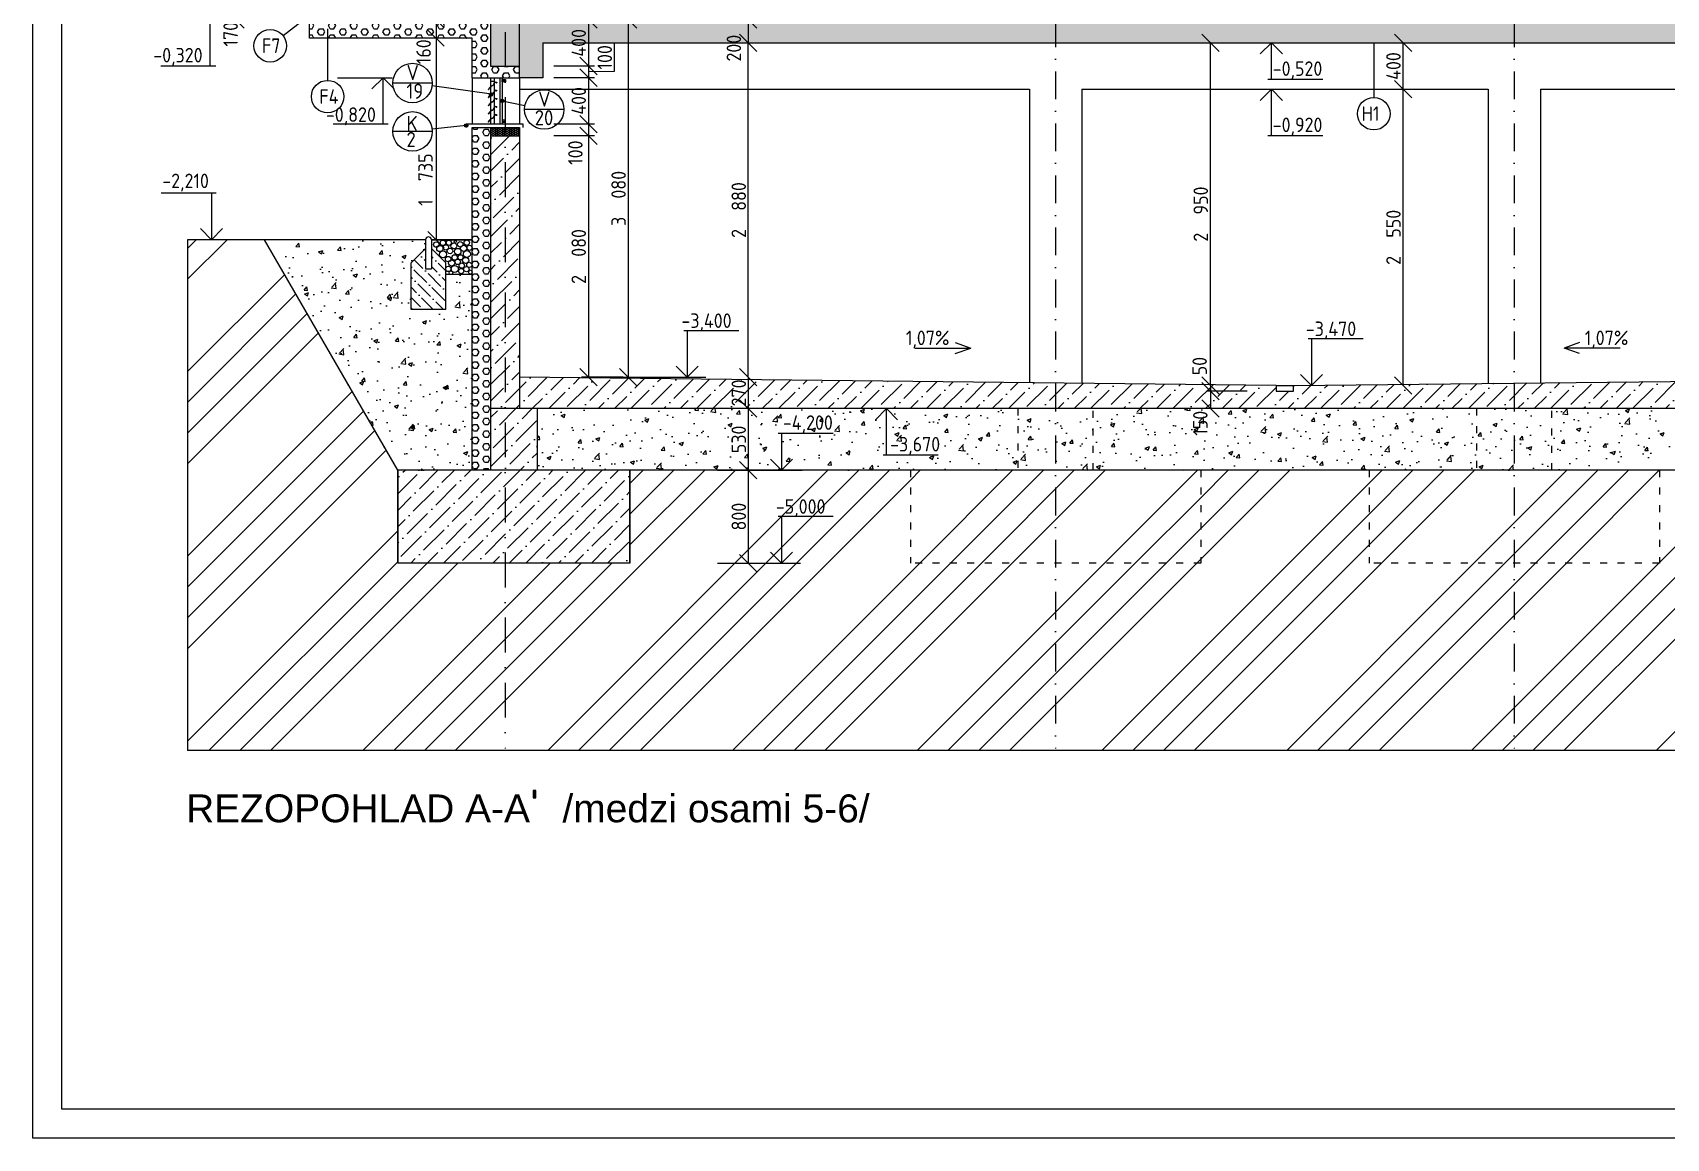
# Model space of a CAD drawing. Extents: x 3792242 to 5145247, y -1546315 to -1031918.
# Drawn here: x 3885421 to 3899490, y -1511714 to -1502193 of the extents above; entities that cross this region are included whole.
import ezdxf
from ezdxf.enums import TextEntityAlignment as Align

# ---------------------------------------------------------------- set-up
doc = ezdxf.new("R2010")
doc.units = 0
doc.header["$MEASUREMENT"] = 0
doc.linetypes.add('ACAD_ISO03W100', pattern=[30, 12, -18])
doc.linetypes.add('BODKOCIARKOVANA_3', pattern=[5.6, 3, -1.3, 0, -1.3])
doc.layers.get('0').update_dxf_attribs({"linetype": 'CONTINUOUS'})
doc.layers.get('Defpoints').update_dxf_attribs({"color": 61, "linetype": 'CONTINUOUS'})
for name, color, linetype in [('KÓTY', 4, 'CONTINUOUS'), ('MÚRY', 1, 'CONTINUOUS'), ('OKNÁ', 143, 'CONTINUOUS'), ('osi', 253, 'CONTINUOUS'), ('POZEMOK', 7, 'CONTINUOUS'), ('TENKÁ', 7, 'CONTINUOUS'), ('tzb', 153, 'CONTINUOUS'), ('ŠRAFY', 82, 'CONTINUOUS'), ('šrafy-múry', 8, 'CONTINUOUS')]:
    doc.layers.add(name, color=color, linetype=linetype)
doc.styles.add('ARIAL', font='arial.ttf')
doc.styles.add('STYLE1', font='isocp.shx')
doc.dimstyles.new('STANDARD 50', dxfattribs={"dimtxt": 125, "dimasz": 140, "dimexe": 10, "dimexo": 200, "dimgap": 20, "dimtad": 1, "dimdsep": 46, "dimlunit": 6, "dimtxsty": 'STYLE1', "dimblk1": 'OBLIQUE', "dimblk2": 'OBLIQUE', "dimsah": 1, "dimcen": 2.5, "dimse1": 1, "dimse2": 1, "dimadec": 0, "dimazin": 0, "dimtfac": 1, "dimtmove": 1, "dimatfit": 3, "dimldrblk": 'OBLIQUE', "dimfxl": 1, "dimtolj": 1, "dimtzin": 0, "dimarcsym": 0})
doc.dimstyles.new('STANDARD-50', dxfattribs={"dimtxt": 125, "dimasz": 150, "dimexe": 10, "dimexo": 200, "dimgap": 20, "dimtad": 1, "dimdsep": 46, "dimlunit": 6, "dimtxsty": 'STYLE1', "dimblk1": 'OBLIQUE', "dimblk2": 'OBLIQUE', "dimsah": 1, "dimcen": 2.5, "dimse1": 1, "dimse2": 1, "dimadec": 0, "dimazin": 0, "dimtfac": 1, "dimtmove": 1, "dimatfit": 3, "dimldrblk": 'OBLIQUE', "dimfxl": 1, "dimtolj": 1, "dimtzin": 0, "dimarcsym": 0})
pattern_1 = [(45, (0, 7000), (53.0330086, 194.4543648), [250, -50, 0, -50])]
pattern_2 = [(50, (-12185392.95, 625210.72), (358.6300913, -31.3760675), [37.5, -412.5]), (355, (-12185392.95, 625210.72), (-69.375667, 376.096067), [30, -330]), (100.4514445, (-12185363.06, 625208.1), (289.254423, 344.7199955), [31.870096, -350.571056]), (46.1842, (-12185392.95, 625310.72), (533.620665, -82.75964), [56.25, -618.75]), (96.6356355, (-12185348.5, 625303.83), (467.330973, 487.0593), [47.805171, -525.85688]), (351.184164, (-12185392.95, 625310.7), (467.330973, 487.0593), [45, -495]), (21, (-12185342.95, 625285.72), (298.453526, -201.3094453), [37.5, -412.5]), (326, (-12185342.95, 625285.72), (121.657666, 362.5750225), [30, -330]), (71.4514447, (-12185318.08, 625268.95), (420.111188, 161.2655764), [31.870095, -350.571056]), (37.5, (-12185392.95, 625210.72), (6.0799277, 166.4469269), [0, -326, 0, -335, 0, -331.25]), (7.5, (-12185392.95, 625210.72), (131.5347687, 197.205856), [0, -191, 0, -318.5, 0, -126.25]), (327.5, (-12185504.45, 625210.72), (266.9112181, -11.2774359), [0, -125, 0, -390, 0, -517.5]), (317.5, (-12185554.45, 625210.72), (291.5930847, 50.052491), [0, -162.5, 0, -259, 0, -367.5])]

# ---------------------------------------------------------------- blocks, each defined once
blk = doc.blocks.new('_OBLIQUE')
at = {"color": 0, "linetype": 'ByBlock'}
blk.add_line((-0.5, -0.5), (0.5, 0.5), dxfattribs=at)
blk = doc.blocks.new('*D31914')
at = {"layer": 'Defpoints', "color": 0}
for p in [(3889615, -1502080), (3889615, -1502480), (3890207, -1502480)]:
    blk.add_point(p, dxfattribs=at)
at = {"layer": 'KÓTY', "color": 0, "lineweight": -2, "ltscale": 0.25}
blk.add_line((3890207, -1502080), (3890207, -1502480), dxfattribs=at)
at = {"layer": 'KÓTY', "color": 0, "linetype": 'ByBlock', "lineweight": -2, "xscale": 150, "yscale": 150, "zscale": 150}
for p, rotation in [((3890207, -1502080), 90), ((3890207, -1502480), 270)]:
    blk.add_blockref('_OBLIQUE', p, dxfattribs=dict(at, rotation=rotation))
at = {"layer": 'KÓTY', "color": 0, "insert": (3890124, -1502280), "char_height": 125, "attachment_point": 5, "rotation": 90, "style": 'STYLE1'}
blk.add_mtext('\\A1;400', dxfattribs=at)
blk = doc.blocks.new('*D31915')
at = {"layer": 'Defpoints', "color": 0}
for p in [(3889615, -1502480), (3889615, -1502580), (3890207, -1502580)]:
    blk.add_point(p, dxfattribs=at)
at = {"layer": 'KÓTY', "color": 0, "lineweight": -2, "ltscale": 0.25}
for p, q in [((3890430, -1502285), (3890430, -1502526)), ((3890207, -1502480), (3890207, -1502580)), ((3890430, -1502526), (3890207, -1502530))]:
    blk.add_line(p, q, dxfattribs=at)
at = {"layer": 'KÓTY', "color": 0, "linetype": 'ByBlock', "lineweight": -2, "xscale": 150, "yscale": 150, "zscale": 150}
for p, rotation in [((3890207, -1502480), 90), ((3890207, -1502580), 270)]:
    blk.add_blockref('_OBLIQUE', p, dxfattribs=dict(at, rotation=rotation))
at = {"layer": 'KÓTY', "color": 0, "insert": (3890348, -1502405), "char_height": 125, "attachment_point": 5, "rotation": 90, "style": 'STYLE1'}
blk.add_mtext('\\A1;100', dxfattribs=at)
blk = doc.blocks.new('*D31916')
at = {"layer": 'Defpoints', "color": 0}
for p in [(3889615, -1502580), (3889615, -1502980), (3890207, -1502980)]:
    blk.add_point(p, dxfattribs=at)
at = {"layer": 'KÓTY', "color": 0, "lineweight": -2, "ltscale": 0.25}
blk.add_line((3890207, -1502580), (3890207, -1502980), dxfattribs=at)
at = {"layer": 'KÓTY', "color": 0, "linetype": 'ByBlock', "lineweight": -2, "xscale": 150, "yscale": 150, "zscale": 150}
for p, rotation in [((3890207, -1502580), 90), ((3890207, -1502980), 270)]:
    blk.add_blockref('_OBLIQUE', p, dxfattribs=dict(at, rotation=rotation))
at = {"layer": 'KÓTY', "color": 0, "insert": (3890124, -1502780), "char_height": 125, "attachment_point": 5, "rotation": 90, "style": 'STYLE1'}
blk.add_mtext('\\A1;400', dxfattribs=at)
blk = doc.blocks.new('*D31917')
at = {"layer": 'Defpoints', "color": 0}
for p in [(3889615, -1502980), (3889615, -1503080), (3890207, -1503080)]:
    blk.add_point(p, dxfattribs=at)
at = {"layer": 'KÓTY', "color": 0, "lineweight": -2, "ltscale": 0.25}
blk.add_line((3890207, -1502980), (3890207, -1503080), dxfattribs=at)
at = {"layer": 'KÓTY', "color": 0, "linetype": 'ByBlock', "lineweight": -2, "xscale": 150, "yscale": 150, "zscale": 150}
for p, rotation in [((3890207, -1502980), 90), ((3890207, -1503080), 270)]:
    blk.add_blockref('_OBLIQUE', p, dxfattribs=dict(at, rotation=rotation))
at = {"layer": 'KÓTY', "color": 0, "insert": (3890095, -1503226), "char_height": 125, "attachment_point": 5, "rotation": 90, "style": 'STYLE1'}
blk.add_mtext('\\A1;100', dxfattribs=at)
blk = doc.blocks.new('*D31918')
at = {"layer": 'Defpoints', "color": 0}
for p in [(3889615, -1503080), (3889615, -1505160), (3890207, -1505160)]:
    blk.add_point(p, dxfattribs=at)
at = {"layer": 'KÓTY', "color": 0, "lineweight": -2, "ltscale": 0.25}
blk.add_line((3890207, -1503080), (3890207, -1505160), dxfattribs=at)
at = {"layer": 'KÓTY', "color": 0, "linetype": 'ByBlock', "lineweight": -2, "xscale": 150, "yscale": 150, "zscale": 150}
for p, rotation in [((3890207, -1503080), 90), ((3890207, -1505160), 270)]:
    blk.add_blockref('_OBLIQUE', p, dxfattribs=dict(at, rotation=rotation))
at = {"layer": 'KÓTY', "color": 0, "insert": (3890124, -1504120), "char_height": 125, "attachment_point": 5, "rotation": 90, "style": 'STYLE1'}
blk.add_mtext('\\A1;2ﾠ080', dxfattribs=at)
blk = doc.blocks.new('*D31921')
at = {"layer": 'Defpoints', "color": 0}
for p in [(3889597, -1502080), (3889597, -1505160), (3890549, -1505160)]:
    blk.add_point(p, dxfattribs=at)
at = {"layer": 'KÓTY', "color": 0, "lineweight": -2, "ltscale": 0.25}
blk.add_line((3890549, -1502080), (3890549, -1505160), dxfattribs=at)
at = {"layer": 'KÓTY', "color": 0, "linetype": 'ByBlock', "lineweight": -2, "xscale": 150, "yscale": 150, "zscale": 150}
for p, rotation in [((3890549, -1502080), 90), ((3890549, -1505160), 270)]:
    blk.add_blockref('_OBLIQUE', p, dxfattribs=dict(at, rotation=rotation))
at = {"layer": 'KÓTY', "color": 0, "insert": (3890467, -1503620), "char_height": 125, "attachment_point": 5, "rotation": 90, "style": 'STYLE1'}
blk.add_mtext('\\A1;3ﾠ080', dxfattribs=at)
blk = doc.blocks.new('*D31944')
at = {"layer": 'Defpoints', "color": 0}
for p in [(3887855, -1501910), (3887168, -1502080), (3887855, -1502080)]:
    blk.add_point(p, dxfattribs=at)
at = {"layer": 'KÓTY', "color": 0, "lineweight": -2, "ltscale": 0.25}
blk.add_line((3887168, -1501910), (3887168, -1502080), dxfattribs=at)
at = {"layer": 'KÓTY', "color": 0, "linetype": 'ByBlock', "lineweight": -2, "xscale": 150, "yscale": 150, "zscale": 150}
for p, rotation in [((3887168, -1501910), 90), ((3887168, -1502080), 270)]:
    blk.add_blockref('_OBLIQUE', p, dxfattribs=dict(at, rotation=rotation))
at = {"layer": 'KÓTY', "color": 0, "insert": (3887126, -1502206), "char_height": 125, "attachment_point": 5, "rotation": 90, "style": 'STYLE1'}
blk.add_mtext('\\A1;170', dxfattribs=at)
blk = doc.blocks.new('*D39537')
at = {"layer": 'Defpoints', "color": 0}
for p in [(3891238, -1505960), (3891238, -1506760), (3891584, -1506760)]:
    blk.add_point(p, dxfattribs=at)
at = {"layer": 'KÓTY', "color": 0, "lineweight": -2, "ltscale": 0.25}
blk.add_line((3891584, -1505960), (3891584, -1506760), dxfattribs=at)
at = {"layer": 'KÓTY', "color": 0, "linetype": 'ByBlock', "lineweight": -2, "xscale": 150, "yscale": 150, "zscale": 150}
for p, rotation in [((3891584, -1505960), 90), ((3891584, -1506760), 270)]:
    blk.add_blockref('_OBLIQUE', p, dxfattribs=dict(at, rotation=rotation))
at = {"layer": 'KÓTY', "color": 0, "insert": (3891502, -1506360), "char_height": 125, "attachment_point": 5, "rotation": 90, "style": 'STYLE1'}
blk.add_mtext('\\A1;800', dxfattribs=at)
blk = doc.blocks.new('*D39538')
at = {"layer": 'Defpoints', "color": 0}
for p in [(3890538, -1505430), (3890538, -1505960), (3891584, -1505960)]:
    blk.add_point(p, dxfattribs=at)
at = {"layer": 'KÓTY', "color": 0, "lineweight": -2, "ltscale": 0.25}
blk.add_line((3891584, -1505430), (3891584, -1505960), dxfattribs=at)
at = {"layer": 'KÓTY', "color": 0, "linetype": 'ByBlock', "lineweight": -2, "xscale": 150, "yscale": 150, "zscale": 150}
for p, rotation in [((3891584, -1505430), 90), ((3891584, -1505960), 270)]:
    blk.add_blockref('_OBLIQUE', p, dxfattribs=dict(at, rotation=rotation))
at = {"layer": 'KÓTY', "color": 0, "insert": (3891502, -1505695), "char_height": 125, "attachment_point": 5, "rotation": 90, "style": 'STYLE1'}
blk.add_mtext('\\A1;530', dxfattribs=at)
blk = doc.blocks.new('*D39547')
at = {"layer": 'Defpoints', "color": 0}
for p in [(3895564, -1505280), (3895826, -1505230), (3895826, -1505280)]:
    blk.add_point(p, dxfattribs=at)
at = {"layer": 'KÓTY', "color": 0, "lineweight": -2, "ltscale": 0.25}
blk.add_line((3895564, -1505230), (3895564, -1505280), dxfattribs=at)
at = {"layer": 'KÓTY', "color": 0, "linetype": 'ByBlock', "lineweight": -2, "xscale": 150, "yscale": 150, "zscale": 150}
for p, rotation in [((3895564, -1505230), 90), ((3895564, -1505280), 270)]:
    blk.add_blockref('_OBLIQUE', p, dxfattribs=dict(at, rotation=rotation))
at = {"layer": 'KÓTY', "color": 0, "insert": (3895471, -1505064), "char_height": 125, "attachment_point": 5, "rotation": 90, "style": 'STYLE1'}
blk.add_mtext('\\A1;50', dxfattribs=at)
blk = doc.blocks.new('*D39548')
at = {"layer": 'Defpoints', "color": 0}
for p in [(3895826, -1505280), (3895564, -1505430), (3895826, -1505430)]:
    blk.add_point(p, dxfattribs=at)
at = {"layer": 'KÓTY', "color": 0, "lineweight": -2, "ltscale": 0.25}
blk.add_line((3895564, -1505280), (3895564, -1505430), dxfattribs=at)
at = {"layer": 'KÓTY', "color": 0, "linetype": 'ByBlock', "lineweight": -2, "xscale": 150, "yscale": 150, "zscale": 150}
for p, rotation in [((3895564, -1505280), 90), ((3895564, -1505430), 270)]:
    blk.add_blockref('_OBLIQUE', p, dxfattribs=dict(at, rotation=rotation))
at = {"layer": 'KÓTY', "color": 0, "insert": (3895477, -1505556), "char_height": 125, "attachment_point": 5, "rotation": 90, "style": 'STYLE1'}
blk.add_mtext('\\A1;150', dxfattribs=at)
blk = doc.blocks.new('*D39549')
at = {"layer": 'Defpoints', "color": 0}
for p in [(3895564, -1502280), (3896205, -1502280), (3896205, -1505230)]:
    blk.add_point(p, dxfattribs=at)
at = {"layer": 'KÓTY', "color": 0, "lineweight": -2, "ltscale": 0.25}
blk.add_line((3895564, -1505230), (3895564, -1502280), dxfattribs=at)
at = {"layer": 'KÓTY', "color": 0, "linetype": 'ByBlock', "lineweight": -2, "xscale": 150, "yscale": 150, "zscale": 150}
for p, rotation in [((3895564, -1502280), 90), ((3895564, -1505230), 270)]:
    blk.add_blockref('_OBLIQUE', p, dxfattribs=dict(at, rotation=rotation))
at = {"layer": 'KÓTY', "color": 0, "insert": (3895481, -1503755), "char_height": 125, "attachment_point": 5, "rotation": 90, "style": 'STYLE1'}
blk.add_mtext('\\A1;2ﾠ950', dxfattribs=at)
blk = doc.blocks.new('*D39550')
at = {"layer": 'Defpoints', "color": 0}
for p in [(3896205, -1502680), (3897223, -1502680), (3896205, -1505230)]:
    blk.add_point(p, dxfattribs=at)
at = {"layer": 'KÓTY', "color": 0, "lineweight": -2, "ltscale": 0.25}
blk.add_line((3897223, -1505230), (3897223, -1502680), dxfattribs=at)
at = {"layer": 'KÓTY', "color": 0, "linetype": 'ByBlock', "lineweight": -2, "xscale": 150, "yscale": 150, "zscale": 150}
for p, rotation in [((3897223, -1502680), 90), ((3897223, -1505230), 270)]:
    blk.add_blockref('_OBLIQUE', p, dxfattribs=dict(at, rotation=rotation))
at = {"layer": 'KÓTY', "color": 0, "insert": (3897140, -1503955), "char_height": 125, "attachment_point": 5, "rotation": 90, "style": 'STYLE1'}
blk.add_mtext('\\A1;2ﾠ550', dxfattribs=at)
blk = doc.blocks.new('*D39551')
at = {"layer": 'Defpoints', "color": 0}
for p in [(3897223, -1502280), (3897223, -1502280), (3897223, -1502680)]:
    blk.add_point(p, dxfattribs=at)
at = {"layer": 'KÓTY', "color": 0, "lineweight": -2, "ltscale": 0.25}
blk.add_line((3897223, -1502680), (3897223, -1502280), dxfattribs=at)
at = {"layer": 'KÓTY', "color": 0, "linetype": 'ByBlock', "lineweight": -2, "xscale": 150, "yscale": 150, "zscale": 150}
for p, rotation in [((3897223, -1502280), 90), ((3897223, -1502680), 270)]:
    blk.add_blockref('_OBLIQUE', p, dxfattribs=dict(at, rotation=rotation))
at = {"layer": 'KÓTY', "color": 0, "insert": (3897140, -1502480), "char_height": 125, "attachment_point": 5, "rotation": 90, "style": 'STYLE1'}
blk.add_mtext('\\A1;400', dxfattribs=at)
blk = doc.blocks.new('*D39565')
at = {"layer": 'Defpoints', "color": 0}
for p in [(3891584, -1502080), (3891584, -1502280), (3891584, -1502280)]:
    blk.add_point(p, dxfattribs=at)
at = {"layer": 'KÓTY', "color": 0, "lineweight": -2, "ltscale": 0.25}
blk.add_line((3891584, -1502080), (3891584, -1502280), dxfattribs=at)
at = {"layer": 'KÓTY', "color": 0, "linetype": 'ByBlock', "lineweight": -2, "xscale": 150, "yscale": 150, "zscale": 150}
for p, rotation in [((3891584, -1502080), 90), ((3891584, -1502280), 270)]:
    blk.add_blockref('_OBLIQUE', p, dxfattribs=dict(at, rotation=rotation))
at = {"layer": 'KÓTY', "color": 0, "insert": (3891460, -1502326), "char_height": 125, "attachment_point": 5, "rotation": 90, "style": 'STYLE1'}
blk.add_mtext('\\A1;200', dxfattribs=at)
blk = doc.blocks.new('*D39566')
at = {"layer": 'Defpoints', "color": 0}
for p in [(3889815, -1502280), (3891584, -1502280), (3889615, -1505160)]:
    blk.add_point(p, dxfattribs=at)
at = {"layer": 'KÓTY', "color": 0, "lineweight": -2, "ltscale": 0.25}
blk.add_line((3891584, -1505160), (3891584, -1502280), dxfattribs=at)
at = {"layer": 'KÓTY', "color": 0, "linetype": 'ByBlock', "lineweight": -2, "xscale": 150, "yscale": 150, "zscale": 150}
for p, rotation in [((3891584, -1502280), 90), ((3891584, -1505160), 270)]:
    blk.add_blockref('_OBLIQUE', p, dxfattribs=dict(at, rotation=rotation))
at = {"layer": 'KÓTY', "color": 0, "insert": (3891502, -1503720), "char_height": 125, "attachment_point": 5, "rotation": 90, "style": 'STYLE1'}
blk.add_mtext('\\A1;2ﾠ880', dxfattribs=at)
blk = doc.blocks.new('*D39567')
at = {"layer": 'Defpoints', "color": 0}
for p in [(3890207, -1505160), (3890207, -1505430), (3891584, -1505430)]:
    blk.add_point(p, dxfattribs=at)
at = {"layer": 'KÓTY', "color": 0, "lineweight": -2, "ltscale": 0.25}
blk.add_line((3891584, -1505160), (3891584, -1505430), dxfattribs=at)
at = {"layer": 'KÓTY', "color": 0, "linetype": 'ByBlock', "lineweight": -2, "xscale": 150, "yscale": 150, "zscale": 150}
for p, rotation in [((3891584, -1505160), 90), ((3891584, -1505430), 270)]:
    blk.add_blockref('_OBLIQUE', p, dxfattribs=dict(at, rotation=rotation))
at = {"layer": 'KÓTY', "color": 0, "insert": (3891502, -1505295), "char_height": 125, "attachment_point": 5, "rotation": 90, "style": 'STYLE1'}
blk.add_mtext('\\A1;270', dxfattribs=at)
blk = doc.blocks.new('ZALUZIE')
at = {"layer": 'POZEMOK', "linetype": 'ByBlock'}
for p, q in [((3889058, -1509697), (3889065, -1509703)), ((3889065, -1509703), (3889058, -1509697)), ((3888988, -1509742), (3888988, -1509741)), ((3889021, -1509719), (3889031, -1509721)), ((3889031, -1509721), (3889021, -1509720)), ((3889067, -1509705), (3889067, -1509705))]:
    blk.add_line(p, q, dxfattribs=at)
at = {"layer": 'POZEMOK', "linetype": 'ByBlock', "extrusion": (0, 0, -1)}
for centre, radius, start, end in [((-3889144, -1509820), 150, 45.3881, 55.3086), ((-3889066, -1509702), 2, 222.4656, 311.2073), ((-3889069, -1509704), 2.25, 42.4656, 323.2073), ((-3888987, -1509742), 1.75, 143.2075, 50.9454), ((-3889079, -1509856), 148, 50.9454, 64.017), ((-3889079, -1509856), 148, 64.017, 67.1183), ((-3889144, -1509820), 150, 41.4386, 45.3881)]:
    blk.add_arc(centre, radius, start, end, dxfattribs=at)
at = {"layer": 'POZEMOK', "linetype": 'ByBlock'}
for centre, radius, start, end in [((3889144, -1509820), 150, 124.8408, 134.6735), ((3889066, -1509702), 1.5, 228.7927, 317.5344), ((3889069, -1509704), 1.75, 216.7927, 137.5344), ((3889079, -1509856), 147, 115.9803, 129.0546), ((3888987, -1509742), 1.25, 129.0546, 36.7924), ((3889079, -1509856), 148, 112.9357, 115.9803), ((3889144, -1509820), 150, 134.6735, 138.6649)]:
    blk.add_arc(centre, radius, start, end, dxfattribs=at)
blk = doc.blocks.new('*D49208')
at = {"layer": 'Defpoints', "color": 0}
for p in [(3888792, -1502080), (3888895, -1502240), (3889205, -1502240)]:
    blk.add_point(p, dxfattribs=at)
at = {"layer": 'KÓTY', "color": 0, "lineweight": -2}
blk.add_line((3888895, -1502080), (3888895, -1502240), dxfattribs=at)
at = {"layer": 'KÓTY', "color": 0, "linetype": 'ByBlock', "lineweight": -2, "xscale": 140, "yscale": 140, "zscale": 140}
for p, rotation in [((3888895, -1502080), 90), ((3888895, -1502240), 270)]:
    blk.add_blockref('_OBLIQUE', p, dxfattribs=dict(at, rotation=rotation))
at = {"layer": 'KÓTY', "color": 0, "insert": (3888788, -1502357), "char_height": 125, "attachment_point": 5, "rotation": 90, "style": 'STYLE1'}
blk.add_mtext('\\A1;160', dxfattribs=at)
blk = doc.blocks.new('*D49218')
at = {"layer": 'Defpoints', "color": 0}
for p in [(3887805, -1502240), (3888007, -1503975), (3888895, -1503975)]:
    blk.add_point(p, dxfattribs=at)
at = {"layer": 'KÓTY', "color": 0, "lineweight": -2}
blk.add_line((3888895, -1502240), (3888895, -1503975), dxfattribs=at)
at = {"layer": 'KÓTY', "color": 0, "linetype": 'ByBlock', "lineweight": -2, "xscale": 140, "yscale": 140, "zscale": 140}
for p, rotation in [((3888895, -1502240), 90), ((3888895, -1503975), 270)]:
    blk.add_blockref('_OBLIQUE', p, dxfattribs=dict(at, rotation=rotation))
at = {"layer": 'KÓTY', "color": 0, "insert": (3888804, -1503458), "char_height": 125, "attachment_point": 5, "rotation": 90, "style": 'STYLE1'}
blk.add_mtext('\\A1;1ﾠ735', dxfattribs=at)

msp = doc.modelspace()

# ---------------------------------------------------------------- hatches: boundary and pattern name
at = {"layer": 'TENKÁ'}
h = msp.add_hatch(color=256, dxfattribs=at)
h.dxf.hatch_style = 1
h.paths.add_polyline_path([(3889368.599, -1502709.907, 2.414213563), (3889383.599, -1502724.907, 0.414213562)])
h = msp.add_hatch(color=256, dxfattribs=at)
h.dxf.hatch_style = 1
h.paths.add_polyline_path([(3889465, -1502765.27, 2.414213563), (3889480, -1502780.27, 0.414213562)])
h = msp.add_hatch(color=256, dxfattribs=at)
h.dxf.hatch_style = 1
h.paths.add_polyline_path([(3889155, -1502976.863, 2.414213563), (3889170, -1502991.863, 0.414213562)])
h = msp.add_hatch(color=256, dxfattribs=at)
h.dxf.hatch_style = 1
h.paths.add_polyline_path([(3889731.125, -1508719.303), (3889731.125, -1508782.928), (3889754.75, -1508782.928), (3889754.75, -1508719.303)])
at = {"layer": 'ŠRAFY'}
h = msp.add_hatch(dxfattribs=at)
h.set_pattern_fill('HEX', color=256, scale=250, angle=180)
h.set_pattern_definition([(0, (-612672, 8460.5), (0, 54.12658774), [31.25, -62.5]), (120, (-612672, 8460.5), (-46.875, -27.06329387), [31.25, -62.5]), (60, (-612640.75, 8460.5), (-46.875, 27.06329387), [31.25, -62.5])])
h.paths.add_polyline_path([(3887855, -1501910.27), (3887855, -1502080.27), (3889365, -1502080.27), (3889365, -1502480.27), (3889615, -1502480.27), (3889615, -1502580.27), (3889435, -1502580.27), (3889365, -1502580.27), (3889205, -1502580.27), (3889205, -1502240.27), (3887805, -1502240.27), (3887805, -1501910.27)])
h = msp.add_hatch(dxfattribs=at)
h.set_pattern_fill('HEX', color=256, scale=250)
h.set_pattern_definition([(0, (-507094, 7000), (0, 54.12658774), [31.25, -62.5]), (120, (-507094, 7000), (-46.875, -27.06329387), [31.25, -62.5]), (60, (-507062.75, 7000), (-46.875, 27.06329387), [31.25, -62.5])])
h.paths.add_polyline_path([(3889615, -1502080.27), (3889615, -1502480.27), (3889615, -1502580.27), (3889815, -1502580.27), (3889815, -1502280.27), (3902595, -1502280.27), (3902595, -1502680.27), (3902795, -1502680.27), (3902795, -1502080.27)])
h = msp.add_hatch(dxfattribs=at)
h.set_pattern_fill('HEX', color=256, scale=250)
h.set_pattern_definition([(0, (-507094, 7000), (0, 54.12658774), [31.25, -62.5]), (120, (-507094, 7000), (-46.875, -27.06329387), [31.25, -62.5]), (60, (-507062.75, 7000), (-46.875, 27.06329387), [31.25, -62.5])])
h.paths.add_polyline_path([(3889205, -1504192.5), (3889205, -1504247.434, -0.124508888), (3889206.914, -1504255, -0.124508888), (3889205, -1504262.566), (3889205, -1504275.27), (3889205, -1505960.27), (3889365, -1505960.27), (3889365, -1505430.27), (3889365, -1503080.27), (3889365, -1503010.27), (3889205, -1503010.27), (3889205, -1503975.27), (3889205, -1504040.283, -0.052851849), (3889205.5, -1504045, -0.052851849), (3889205, -1504049.717)])
h = msp.add_hatch(dxfattribs=at)
h.set_pattern_fill('HONEY', color=256, scale=80)
h.set_pattern_definition([(0, (-556648, 4000), (15, 8.660254038), [10, -20]), (120, (-556648, 4000), (-15, 8.660254038), [10, -20]), (60, (-556648, 4000), (1e-14, 17.320508076), [-20, 10])])
h.paths.add_polyline_path([(3889365, -1503080.27), (3889615, -1503080.27), (3889615, -1503010.27), (3889365, -1503010.27)])
at = {"layer": 'ŠRAFY', "ltscale": 0.25}
h = msp.add_hatch(dxfattribs=at)
h.set_pattern_fill('ANSI34', color=256, scale=1500)
h.paths.add_polyline_path([(3951525, -1505180.27), (3951225, -1505180.27), (3949875, -1505180.27), (3949875, -1505210.27), (3949715, -1505210.27), (3949715, -1506360.27), (3950015, -1506360.27), (3950015, -1507160.27), (3949015, -1507160.27), (3947956.5, -1507160.27), (3945950, -1507160.27), (3943750, -1507160.27), (3943750, -1506360.27), (3942100, -1506360.27), (3942100, -1507160.27), (3939700, -1507160.27), (3939700, -1506360.27), (3938032.5, -1506360.27), (3937870.5, -1506360.27), (3937319, -1506360.27), (3937135, -1506360.27), (3937135, -1507160.27), (3935335, -1507160.27), (3935335, -1506360.27), (3934935, -1505960.27), (3903845, -1505960.27), (3903845, -1506760.27), (3901845, -1506760.27), (3901845, -1505960.27), (3901323.5, -1505960.27), (3900802.5, -1505960.27), (3900610, -1505960.27), (3899430, -1505960.27), (3899430, -1506760.27), (3896930, -1506760.27), (3896930, -1505960.27), (3895480, -1505960.27), (3895480, -1506760.27), (3892980, -1506760.27), (3892980, -1505960.27), (3892032.5, -1505960.27), (3891870.5, -1505960.27), (3891319, -1505960.27), (3890565, -1505960.27), (3890565, -1506760.27), (3888565, -1506760.27), (3888565, -1505960.27), (3887418.96, -1503975.27), (3887208.5, -1503975.27), (3886961.737, -1503975.27), (3886755, -1503975.27), (3886755, -1508373.5), (3951867, -1508373.5), (3951867, -1505310.613), (3951525, -1505310.271)])
h.paths.add_polyline_path([(3937808.889, -1506585.2), (3938327.738, -1506585.2), (3938327.738, -1506785.249), (3937808.889, -1506785.249)], flags=24)
h.paths.add_polyline_path([(3937377, -1506904.07), (3937377, -1506616.471), (3937627, -1506616.471), (3937627, -1506904.07)], flags=24)
h.paths.add_polyline_path([(3900353.889, -1506185.2), (3900860.238, -1506185.2), (3900860.238, -1506385.249), (3900353.889, -1506385.249)], flags=24)
h.paths.add_polyline_path([(3900911.5, -1506504.07), (3900911.5, -1506216.471), (3901161.5, -1506216.471), (3901161.5, -1506504.07)], flags=24)
h.paths.add_polyline_path([(3891808.889, -1506185.2), (3892315.238, -1506185.2), (3892315.238, -1506385.249), (3891808.889, -1506385.249)], flags=24)
h.paths.add_polyline_path([(3891377, -1506504.07), (3891377, -1506216.471), (3891627, -1506216.471), (3891627, -1506504.07)], flags=24)
h = msp.add_hatch(dxfattribs=at)
h.set_pattern_fill('AR-CONC', color=256, scale=50)
h.set_pattern_definition(pattern_2)
h.paths.add_polyline_path([(3887418.96, -1503975.27), (3888565, -1505960.27), (3889205, -1505960.27), (3889205, -1504275.27), (3889027.98, -1504275.27, -0.143654885), (3889019.02, -1504275.27), (3888980, -1504275.27), (3888980, -1504575.27), (3888680, -1504575.27), (3888680, -1504175.27), (3888805, -1504050.27), (3888805, -1503975.27)])
h = msp.add_hatch(dxfattribs=at)
h.set_pattern_fill('ANSI36', color=256, scale=500, angle=90)
h.set_pattern_definition([(135, (-12057713.37, 624522.38), (-121.53397802, 33.14563037), [156.25, -31.25, 0, -31.25])])
h.paths.add_polyline_path([(3888680, -1504175.27), (3888805, -1504050.27), (3888805, -1504225.27), (3888855, -1504225.27), (3888855, -1504050.27), (3888980, -1504175.27), (3888980, -1504575.27), (3888680, -1504575.27)])
h = msp.add_hatch(dxfattribs=at)
h.set_pattern_fill('AR-CONC', color=256, scale=50)
h.set_pattern_definition(pattern_2)
h.paths.add_polyline_path([(3890565, -1505960.27), (3891319, -1505960.27), (3891870.5, -1505960.27), (3892032.5, -1505960.27), (3892980, -1505960.27), (3893905, -1505960.27), (3893905, -1505430.27), (3892774.5, -1505430.27), (3889765, -1505430.27), (3889765, -1505960.27)])
h.paths.add_polyline_path([(3891377, -1505839.07), (3891377, -1505551.471), (3891627, -1505551.471), (3891627, -1505839.07)], flags=24)
h.paths.add_polyline_path([(3891869.843, -1505462.895), (3892388.691, -1505462.895), (3892388.691, -1505662.944), (3891869.843, -1505662.944)], flags=24)
h.paths.add_polyline_path([(3892793.225, -1505648.894), (3893299.573, -1505648.894), (3893299.573, -1505848.944), (3892793.225, -1505848.944)], flags=24)
h = msp.add_hatch(dxfattribs=at)
h.set_pattern_fill('AR-CONC', color=256, scale=50)
h.set_pattern_definition(pattern_2)
h.paths.add_polyline_path([(3893905, -1505960.27), (3894555, -1505960.27), (3894555, -1505430.27), (3893905, -1505430.27)])
h = msp.add_hatch(dxfattribs=at)
h.set_pattern_fill('AR-CONC', color=256, scale=50)
h.set_pattern_definition(pattern_2)
h.paths.add_polyline_path([(3894555, -1505960.27), (3895480, -1505960.27), (3896930, -1505960.27), (3897855, -1505960.27), (3897855, -1505430.27), (3894555, -1505430.27)])
h.paths.add_polyline_path([(3895351.5, -1505687.799), (3895351.5, -1505425.201), (3895601.5, -1505425.201), (3895601.5, -1505687.799)], flags=9)
h = msp.add_hatch(dxfattribs=at)
h.set_pattern_fill('AR-CONC', color=256, scale=50)
h.set_pattern_definition(pattern_2)
h.paths.add_polyline_path([(3897855, -1505960.27), (3898505, -1505960.27), (3898505, -1505430.27), (3897855, -1505430.27)])
h = msp.add_hatch(dxfattribs=at)
h.set_pattern_fill('AR-CONC', color=256, scale=50)
h.set_pattern_definition(pattern_2)
h.paths.add_polyline_path([(3902645, -1505430.27), (3901989, -1505430.27), (3898505, -1505430.27), (3898505, -1505960.27), (3899430, -1505960.27), (3900610, -1505960.27), (3900802.5, -1505960.27), (3901323.5, -1505960.27), (3901845, -1505960.27), (3902645, -1505960.27)])
h.paths.add_polyline_path([(3901476.343, -1505648.894), (3901982.691, -1505648.894), (3901982.691, -1505848.944), (3901476.343, -1505848.944)], flags=24)
h.paths.add_polyline_path([(3900911.5, -1505839.07), (3900911.5, -1505551.471), (3901161.5, -1505551.471), (3901161.5, -1505839.07)], flags=24)
h.paths.add_polyline_path([(3900352.343, -1505462.895), (3900871.191, -1505462.895), (3900871.191, -1505662.944), (3900352.343, -1505662.944)], flags=24)
h = msp.add_hatch(dxfattribs=at)
h.set_pattern_fill('ANSI34', color=256, scale=1500)
h.paths.add_polyline_path([(3892980, -1505960.27), (3892980, -1506760.27), (3895480, -1506760.27), (3895480, -1505960.27), (3894555, -1505960.27), (3893905, -1505960.27)])
h = msp.add_hatch(dxfattribs=at)
h.set_pattern_fill('ANSI34', color=256, scale=1500)
h.paths.add_polyline_path([(3896930, -1505960.27), (3896930, -1506760.27), (3899430, -1506760.27), (3899430, -1505960.27), (3898505, -1505960.27), (3897855, -1505960.27)])
at = {"layer": 'šrafy-múry'}
h = msp.add_hatch(dxfattribs=at)
h.set_pattern_fill('ANSI36', color=253, scale=800, angle=180)
h.set_pattern_definition([(45, (-28638, 36883.5), (53.0330086, 194.4543648), [250, -50, 0, -50])])
h.paths.add_polyline_path([(3887875, -1501910.27), (3887855, -1501910.27), (3887855, -1502080.27), (3887875, -1502080.27), (3889365, -1502080.27), (3889365, -1502480.27), (3889615, -1502480.27), (3889615, -1502080.27), (3902795, -1502080.27), (3903005, -1502080.27), (3903005, -1501860.27), (3902665, -1501860.27), (3897785, -1501860.27), (3897670, -1501860.27), (3895120, -1501860.27), (3894980, -1501860.27), (3889445, -1501860.27), (3889445, -1501910.27), (3889435, -1501910.27), (3889365, -1501910.27), (3887925, -1501910.27)])
h = msp.add_hatch(dxfattribs=at)
h.set_pattern_fill('ANSI36', color=253, scale=800, angle=360)
h.set_pattern_definition(pattern_1)
h.paths.add_polyline_path([(3889615, -1505430.27), (3889615, -1505160.27), (3889615, -1503080.27), (3889365, -1503080.27), (3889365, -1505430.27)])
h = msp.add_hatch(dxfattribs=at)
h.set_pattern_fill('ANSI36', color=253, scale=800, angle=360)
h.set_pattern_definition(pattern_1)
h.paths.add_polyline_path([(3902795, -1505430.27), (3902795, -1505160.27), (3896280, -1505230.27), (3896280, -1505280.27), (3896130, -1505280.27), (3896130, -1505230.27), (3889615, -1505160.27), (3889615, -1505430.27)])
h.paths.add_polyline_path([(3900911.5, -1505439.07), (3900911.5, -1505151.471), (3901161.5, -1505151.471), (3901161.5, -1505439.07)], flags=9)
h = msp.add_hatch(dxfattribs=at)
h.set_pattern_fill('ANSI36', color=253, scale=800, angle=360)
h.set_pattern_definition(pattern_1)
h.paths.add_polyline_path([(3889365, -1505430.27), (3889365, -1505960.27), (3889765, -1505960.27), (3889765, -1505430.27), (3889615, -1505430.27)])
h = msp.add_hatch(dxfattribs=at)
h.set_pattern_fill('ANSI36', color=256, scale=800, angle=360)
h.set_pattern_definition(pattern_1)
h.paths.add_polyline_path([(3888565, -1505960.27), (3888565, -1506760.27), (3890565, -1506760.27), (3890565, -1505960.27), (3889765, -1505960.27), (3889365, -1505960.27), (3889205, -1505960.27)])

# ---------------------------------------------------------------- linework, layer by layer
at = {"color": 253}
msp.add_line((3901845, -1505960.27), (3890565, -1505960.27), dxfattribs=at)
at = {"layer": 'Defpoints'}
for p in [(3886755, -1503975.27), (3951867, -1508373.5)]:
    msp.add_line(p, (3886755, -1508373.5), dxfattribs=at)
at = {"layer": 'KÓTY', "ltscale": 0.25}
for p, q in [((3890260.403, -1502480.27), (3889910.403, -1502480.27)), ((3888046, -1502580.27), (3888517.5, -1502580.27)), ((3890260.403, -1502580.27), (3889910.403, -1502580.27)), ((3890260.403, -1502980.27), (3889910.403, -1502980.27)), ((3890260.403, -1503080.27), (3889910.403, -1503080.27)), ((3895879.403, -1505280.27), (3895529.403, -1505280.27))]:
    msp.add_line(p, q, dxfattribs=at)
at = {"layer": 'KÓTY'}
for p, q in [((3890506, -1505160.27), (3890148, -1505160.27)), ((3890506, -1505160.27), (3891219.5, -1505160.27)), ((3891319, -1505960.27), (3892032.5, -1505960.27)), ((3891319, -1506760.27), (3892032.5, -1506760.27))]:
    msp.add_line(p, q, dxfattribs=at)
at = {"layer": 'MÚRY'}
for p, q in [((3887805, -1502240.27), (3887805, -1501910.27)), ((3889205, -1502240.27), (3887805, -1502240.27)), ((3889205, -1502240.27), (3887805, -1502240.27)), ((3889205, -1502240.27), (3887805, -1502240.27)), ((3889205, -1502580.27), (3889205, -1502240.27)), ((3889815, -1502280.27), (3902595, -1502280.27)), ((3889815, -1502280.27), (3889815, -1502580.27)), ((3889815, -1502280.27), (3889815, -1502580.27)), ((3889205, -1502580.27), (3889615, -1502580.27)), ((3889205, -1502580.27), (3889615, -1502580.27)), ((3889815, -1502580.27), (3889615, -1502580.27)), ((3889815, -1502580.27), (3889615, -1502580.27)), ((3889205, -1503975.27), (3889205, -1503010.27)), ((3889205, -1503010.27), (3889615, -1503010.27)), ((3889615, -1503010.27), (3889615, -1505160.27)), ((3888805, -1503975.27), (3886755, -1503975.27)), ((3888805, -1503975.27), (3887208.5, -1503975.27)), ((3889205, -1503975.27), (3888855, -1503975.27)), ((3889205, -1503975.27), (3888855, -1503975.27)), ((3888855, -1503975.27), (3889205, -1503975.27)), ((3896130, -1505230.27), (3889615, -1505160.27)), ((3896280, -1505230.27), (3902795, -1505160.27))]:
    msp.add_line(p, q, dxfattribs=at)
msp.add_arc((3888830, -1503975.27), 25, 0, 180, dxfattribs=at)
at = {"layer": 'OKNÁ', "ltscale": 0.25}
for p, q in [((3887831.5, -1502026), (3887578.124, -1502220.166)), ((3887961.5, -1502158.27), (3887961.5, -1502603.463)), ((3896970.5, -1502280.27), (3896970.5, -1502750.379))]:
    msp.add_line(p, q, dxfattribs=at)
for centre in [(3887467, -1502305.322), (3887961.5, -1502743.463), (3896970.5, -1502890.379)]:
    msp.add_circle(centre, 140, dxfattribs=at)
at = {"layer": 'osi', "linetype": 'BODKOCIARKOVANA_3', "ltscale": 100}
msp.add_line((3889490, -1485946), (3889490, -1508356), dxfattribs=at)
at = {"layer": 'osi', "linetype": 'BODKOCIARKOVANA_3', "ltscale": 80}
for p, q in [((3894230, -1485946), (3894230, -1508356)), ((3898180, -1485946), (3898180, -1508356))]:
    msp.add_line(p, q, dxfattribs=at)
at = {"layer": 'POZEMOK', "color": 8}
for p, q in [((3889365, -1502580.27), (3889365, -1502980.27)), ((3889365, -1502610.27), (3889395, -1502610.27)), ((3889395, -1502580.27), (3889395, -1502980.27)), ((3889445, -1502580.27), (3889445, -1502980.27)), ((3889465, -1502580.27), (3889465, -1502980.27))]:
    msp.add_line(p, q, dxfattribs=at)
for points in [[(3889465, -1502596.77), (3889493.548, -1502596.77), (3889493.548, -1502615.77), (3889465, -1502615.77)], [(3889465, -1502963.77), (3889493.548, -1502963.77), (3889493.548, -1502944.77), (3889465, -1502944.77)]]:
    msp.add_lwpolyline(points, close=True, dxfattribs=at)
for centre in [(3889479.274, -1502605.27), (3889479.274, -1502955.27)]:
    msp.add_circle(centre, 1.5, dxfattribs=at)
at = {"layer": 'TENKÁ', "color": 7}
for p, q in [((3885421.311, -1511713.552), (3885421.311, -1483879.516)), ((3885671.311, -1511463.552), (3885671.311, -1484129.516)), ((3962367, -1511463.552), (3885671.311, -1511463.552)), ((3962617, -1511713.552), (3885421.311, -1511713.552))]:
    msp.add_line(p, q, dxfattribs=at)
at = {"layer": 'TENKÁ', "linetype": 'ByBlock', "ltscale": 0.25}
for p, q in [((3886950.959, -1502480.27), (3886950.959, -1502080.27)), ((3896088.5, -1502280.27), (3895993.041, -1502375.73)), ((3896088.5, -1502280.27), (3896183.959, -1502375.73)), ((3896088.5, -1502596.27), (3896088.5, -1502280.27)), ((3886998.264, -1502480.27), (3886524.366, -1502480.27)), ((3888438.5, -1502580.27), (3888343.041, -1502675.73)), ((3888438.5, -1502580.27), (3888533.959, -1502675.73)), ((3888438.5, -1502980.27), (3888438.5, -1502580.27)), ((3896532.805, -1502596.27), (3896058.906, -1502596.27)), ((3896088.5, -1502680.27), (3895993.041, -1502775.73)), ((3896088.5, -1502680.27), (3896183.959, -1502775.73)), ((3896088.5, -1503080.27), (3896088.5, -1502680.27)), ((3888481.805, -1502980.27), (3888007.906, -1502980.27)), ((3896532.805, -1503080.27), (3896058.906, -1503080.27)), ((3887001.042, -1503575.27), (3886527.143, -1503575.27)), ((3886961.737, -1503575.27), (3886961.737, -1503975.27)), ((3886961.737, -1503975.27), (3886866.277, -1503879.811)), ((3886961.737, -1503975.27), (3887057.196, -1503879.811)), ((3891501.805, -1504760.27), (3891027.906, -1504760.27)), ((3891057.5, -1504760.27), (3891057.5, -1505160.27)), ((3896878.805, -1504830.27), (3896404.906, -1504830.27)), ((3896434.5, -1504830.27), (3896434.5, -1505230.27)), ((3891057.5, -1505160.27), (3890962.041, -1505064.811)), ((3891057.5, -1505160.27), (3891152.959, -1505064.811)), ((3896434.5, -1505230.27), (3896339.041, -1505134.811)), ((3896434.5, -1505230.27), (3896529.959, -1505134.811)), ((3892774.5, -1505430.27), (3892679.041, -1505525.73)), ((3892774.5, -1505430.27), (3892869.959, -1505525.73)), ((3892774.5, -1505830.27), (3892774.5, -1505430.27)), ((3892314.805, -1505644.27), (3891840.906, -1505644.27)), ((3891870.5, -1505644.27), (3891870.5, -1505960.271)), ((3891870.5, -1505960.27), (3891775.041, -1505864.811)), ((3891870.5, -1505960.271), (3891965.959, -1505864.811)), ((3893218.805, -1505830.27), (3892744.906, -1505830.27)), ((3892314.805, -1506360.27), (3891840.906, -1506360.27)), ((3891870.5, -1506360.27), (3891870.5, -1506760.27)), ((3891870.5, -1506760.27), (3891775.041, -1506664.811)), ((3891870.5, -1506760.27), (3891965.959, -1506664.811))]:
    msp.add_line(p, q, dxfattribs=at)
at = {"layer": 'TENKÁ'}
for p, q in [((3889365, -1502080.27), (3889365, -1502480.27)), ((3889615, -1502580.27), (3889615, -1502080.27)), ((3889365, -1502480.27), (3889615, -1502480.27)), ((3889371.925, -1502722.75), (3888861.371, -1502650.303)), ((3889205, -1502580.27), (3889205, -1502980.27)), ((3889615, -1502580.27), (3889615, -1502980.27)), ((3889465, -1502780.27), (3889660.118, -1502820.506)), ((3889615, -1502680.27), (3894005, -1502680.27)), ((3894005, -1502680.27), (3894005, -1505206.725)), ((3894455, -1502680.27), (3894455, -1505211.487)), ((3894455, -1502680.27), (3897955, -1502680.27)), ((3897955, -1502680.27), (3897955, -1505212.273)), ((3898405, -1502680.27), (3898405, -1505207.438)), ((3898405, -1502680.27), (3902595, -1502680.27)), ((3889155, -1502991.863), (3888862.031, -1503024.21)), ((3889645, -1502980.27), (3889155, -1502980.27)), ((3889155, -1502980.27), (3889155, -1503010.27)), ((3889365, -1503010.27), (3889365, -1505960.27)), ((3889365, -1503080.27), (3889615, -1503080.27)), ((3889645, -1503010.27), (3889645, -1502980.27)), ((3888565, -1505960.27), (3887418.96, -1503975.27)), ((3889205, -1505960.27), (3889205, -1503975.27)), ((3889205, -1504275.27), (3888980, -1504275.27)), ((3893018.5, -1504909), (3893501, -1504909)), ((3893367, -1504862), (3893501, -1504909)), ((3893367, -1504956), (3893501, -1504909)), ((3898743, -1504862), (3898609, -1504909)), ((3899091.5, -1504909), (3898609, -1504909)), ((3898743, -1504956), (3898609, -1504909)), ((3889615, -1505160.27), (3889615, -1505430.27)), ((3903045, -1505430.27), (3889365, -1505430.27)), ((3889765, -1505430.27), (3889765, -1505960.27)), ((3890565, -1505960.27), (3888565, -1505960.27)), ((3890565, -1506760.27), (3888565, -1506760.27))]:
    msp.add_line(p, q, dxfattribs=at)
at = {"layer": 'TENKÁ', "ltscale": 0.25}
for p, q in [((3888863.057, -1502626.42), (3888523.057, -1502626.42)), ((3889996.615, -1502854.839), (3889656.615, -1502854.839)), ((3888863.057, -1503042.867), (3888523.057, -1503042.867)), ((3888680, -1504175.27), (3888805, -1504050.27)), ((3888805, -1503975.27), (3888805, -1504225.27)), ((3888855, -1503975.27), (3888855, -1504225.27)), ((3888980, -1504175.27), (3888855, -1504050.27)), ((3888680, -1504575.27), (3888680, -1504175.27)), ((3888980, -1504575.27), (3888980, -1504175.27)), ((3888805, -1504225.27), (3888855, -1504225.27)), ((3888980, -1504575.27), (3888680, -1504575.27))]:
    msp.add_line(p, q, dxfattribs=at)
at = {"layer": 'TENKÁ', "linetype": 'ACAD_ISO03W100', "ltscale": 5}
for p, q in [((3893905, -1505430.27), (3893905, -1505960.27)), ((3894555, -1505960.27), (3894555, -1505430.27)), ((3897855, -1505430.27), (3897855, -1505960.27)), ((3898505, -1505960.27), (3898505, -1505430.27)), ((3892980, -1505960.27), (3892980, -1506760.27)), ((3895480, -1505960.27), (3895480, -1506760.27)), ((3896930, -1505960.27), (3896930, -1506760.27)), ((3899430, -1505960.27), (3899430, -1506760.27)), ((3895480, -1506760.27), (3892980, -1506760.27)), ((3899430, -1506760.27), (3896930, -1506760.27))]:
    msp.add_line(p, q, dxfattribs=at)
at = {"layer": 'TENKÁ', "linetype": 'Continuous', "lineweight": 30}
for p, q in [((3888565, -1505960.27), (3888565, -1506760.27)), ((3890565, -1505960.27), (3890565, -1506760.27))]:
    msp.add_line(p, q, dxfattribs=at)
at = {"layer": 'TENKÁ'}
msp.add_lwpolyline([(3889754.75, -1508719.303), (3889731.125, -1508719.303), (3889731.125, -1508782.928), (3889754.75, -1508782.928)], close=True, dxfattribs=at)
at = {"layer": 'TENKÁ', "ltscale": 0.25}
for centre in [(3888693.057, -1502626.42), (3889826.615, -1502854.839), (3888693.057, -1503042.867)]:
    msp.add_circle(centre, 170, dxfattribs=at)
at = {"layer": 'TENKÁ'}
for centre in [(3889368.599, -1502724.907), (3889465, -1502780.27), (3889155, -1502991.863)]:
    msp.add_circle(centre, 15, dxfattribs=at)
at = {"layer": 'tzb'}
for p, q in [((3896130, -1505230.27), (3896130, -1505280.27)), ((3896130, -1505230.27), (3896280, -1505230.27)), ((3896130, -1505280.27), (3896280, -1505280.27)), ((3896280, -1505280.27), (3896280, -1505230.27))]:
    msp.add_line(p, q, dxfattribs=at)
at = {"layer": 'ŠRAFY'}
for centre, radius in [((3888898, -1504017), 23.5), ((3888927.5, -1504051.5), 27), ((3888955, -1504101.5), 30), ((3888954, -1504002.5), 23.5), ((3888980, -1504041.5), 23), ((3889004.5, -1504002), 22.5), ((3889015.5, -1504073), 23.5), ((3889048.5, -1504028.5), 26), ((3889060.5, -1503990.5), 9.862), ((3889082, -1504077.5), 27.681), ((3889103.5, -1504015), 23.5), ((3889133, -1504049.5), 27), ((3889160.5, -1504099.5), 30), ((3889159.5, -1504000.5), 23.5), ((3889183, -1504045), 22.5), ((3888999.5, -1504142.5), 23.5), ((3889001, -1504227), 23), ((3889029, -1504177), 27), ((3889056.5, -1504227), 30), ((3889055.5, -1504128), 23.5), ((3889081.5, -1504167), 23), ((3889106, -1504127.5), 22.5), ((3889117, -1504198.5), 23.5), ((3889150, -1504154), 26), ((3889156.5, -1504229), 23), ((3889181.5, -1504192.5), 22.5), ((3889023.5, -1504260), 15.914), ((3889111.5, -1504245.5), 23), ((3889191, -1504255), 15.914)]:
    msp.add_circle(centre, radius, dxfattribs=at)

# ---------------------------------------------------------------- block references
at = {"layer": 'POZEMOK', "color": 8, "rotation": 15}
for p in [(-257875.525, -1050925.589), (-257875.525, -1050995.589), (-257875.525, -1051065.589), (-257875.525, -1051135.589), (-257875.525, -1051205.589)]:
    msp.add_blockref('ZALUZIE', p, dxfattribs=at)

# ---------------------------------------------------------------- texts
at = {"layer": 'TENKÁ', "ltscale": 0.25, "style": 'STYLE1'}
for s, p in [('F7', (3887395.696, -1502367.5)), ('-0,320', (3886460.302, -1502448.944)), ('-0,520', (3896100.343, -1502564.944)), ('F4', (3887890.196, -1502805.641)), ('-0,820', (3887946.889, -1502960.749)), ('-0,920', (3896100.343, -1503048.944)), ('H1', (3896866.196, -1502952.557)), ('-2,210', (3886537.431, -1503531.679)), ('-3,400', (3891008.389, -1504735.249)), ('1,07%', (3892941.052, -1504883.289)), ('-3,470', (3896385.389, -1504805.249)), ('1,07%', (3898787.552, -1504883.289)), ('-4,200', (3891882.343, -1505612.944)), ('-3,670', (3892805.725, -1505798.944)), ('-5,000', (3891821.389, -1506335.249))]:
    msp.add_text(s, height=125, dxfattribs=at).set_placement(p)
at = {"layer": 'TENKÁ', "style": 'STYLE1'}
for s, p in [('V', (3888641.527, -1502600.92)), ('19', (3888640.527, -1502761.556)), ('V', (3889775.085, -1502829.339)), ('K', (3888641.027, -1503039.367)), ('20', (3889745.085, -1502989.976)), ('2', (3888640.527, -1503178.003))]:
    msp.add_text(s, height=130, dxfattribs=at).set_placement(p)
at = {"layer": 'TENKÁ', "lineweight": 40, "ltscale": 0.25, "style": 'ARIAL'}
msp.add_text('REZOPOHLAD A-A   /medzi osami 5-6/', height=240, dxfattribs=at).set_placement((3889685.775, -1508752.184), align=Align.TOP_CENTER)

# ---------------------------------------------------------------- dimensions: what is measured, and where the dimension line sits
at = {"layer": 'KÓTY', "ltscale": 0.25}
for base, p1, p2, picture, middle in [((3887168.5, -1502080.27), (3887855, -1501910.27), (3887855, -1502080.27), '*D31944', (3887209, -1502206.5)), ((3891584.5, -1502280.27), (3891584.5, -1502080.27), (3891584.5, -1502280.27), '*D39565', (3891542, -1502326.5)), ((3890207, -1502580.27), (3889615, -1502480.27), (3889615, -1502580.27), '*D31915', (3890430.5, -1502505.5)), ((3890207, -1503080.27), (3889615, -1502980.27), (3889615, -1503080.27), '*D31917', (3890177.5, -1503225.5)), ((3895564, -1505280.27), (3895825.5, -1505230.27), (3895825.5, -1505280.27), '*D39547', (3895553.5, -1505063.5)), ((3895564, -1505430.27), (3895825.5, -1505280.27), (3895825.5, -1505430.27), '*D39548', (3895559, -1505556.5))]:
    dim = msp.add_linear_dim(base=base, p1=p1, p2=p2, angle=90, dimstyle='STANDARD-50', override={"dimtxsty": 'STYLE1', "dimldrblk": 'OBLIQUE'}, dxfattribs=at)
    dim.commit()
    dim.dimension.update_dxf_attribs({"geometry": picture, "text_midpoint": middle, "dimtype": 160})
at = {"layer": 'KÓTY'}
dim = msp.add_linear_dim(base=(3888895, -1502240.27), p1=(3888791.667, -1502080.27), p2=(3889205, -1502240.27), angle=90, dimstyle='STANDARD 50', dxfattribs=at)
dim.commit()
dim.dimension.update_dxf_attribs({"geometry": '*D49208', "text_midpoint": (3888870.5, -1502357), "dimtype": 160})
at = {"layer": 'KÓTY', "ltscale": 0.25}
for base, p1, p2, picture, middle in [((3890549.5, -1505160.27), (3889596.5, -1502080.27), (3889596.5, -1505160.27), '*D31921', (3890466.957, -1503620.27)), ((3890207, -1502480.27), (3889615, -1502080.27), (3889615, -1502480.27), '*D31914', (3890124.5, -1502280.27)), ((3891584.5, -1502280.27), (3889615, -1505160.27), (3889815, -1502280.27), '*D39566', (3891501.957, -1503720.27)), ((3895564, -1502280.27), (3896205, -1505230.27), (3896205, -1502280.27), '*D39549', (3895481.457, -1503755.27)), ((3897222.5, -1502280.27), (3897222.5, -1502680.27), (3897222.5, -1502280.27), '*D39551', (3897140, -1502480.27)), ((3890207, -1502980.27), (3889615, -1502580.27), (3889615, -1502980.27), '*D31916', (3890124.5, -1502780.27)), ((3897222.5, -1502680.27), (3896205, -1505230.27), (3896205, -1502680.27), '*D39550', (3897139.957, -1503955.27)), ((3890207, -1505160.27), (3889615, -1503080.27), (3889615, -1505160.27), '*D31918', (3890124.457, -1504120.27)), ((3891584.5, -1505430.27), (3890207, -1505160.27), (3890207, -1505430.27), '*D39567', (3891502, -1505295.27)), ((3891584.5, -1505960.27), (3890538, -1505430.27), (3890538, -1505960.27), '*D39538', (3891502, -1505695.27)), ((3891584.5, -1506760.27), (3891238, -1505960.27), (3891238, -1506760.27), '*D39537', (3891502, -1506360.27))]:
    dim = msp.add_linear_dim(base=base, p1=p1, p2=p2, angle=90, dimstyle='STANDARD-50', override={"dimtxsty": 'STYLE1', "dimldrblk": 'OBLIQUE'}, dxfattribs=at)
    dim.commit()
    dim.dimension.update_dxf_attribs({"geometry": picture, "text_midpoint": middle})
at = {"layer": 'KÓTY'}
dim = msp.add_linear_dim(base=(3888895, -1503975.27), p1=(3887805, -1502240.27), p2=(3888006.75, -1503975.27), angle=90, dimstyle='STANDARD 50', override={"dimtxsty": 'STYLE1', "dimldrblk": 'OBLIQUE'}, dxfattribs=at)
dim.commit()
dim.dimension.update_dxf_attribs({"geometry": '*D49218', "text_midpoint": (3888886.5, -1503457.5), "dimtype": 160})

doc.saveas('drawing.dxf')
